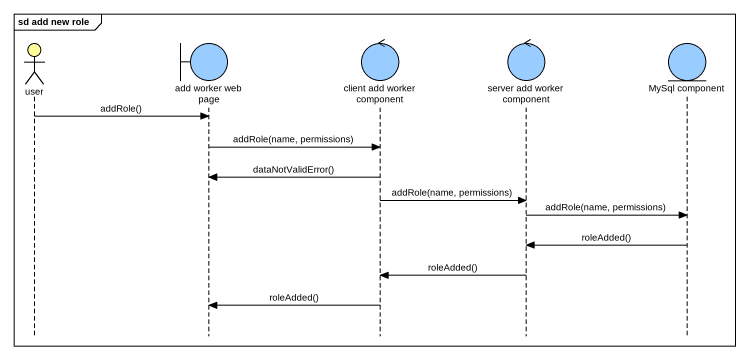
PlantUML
@startuml
mainframe sd add new role
hide footbox
actor user #FFFE99
boundary "add worker web page" as add_worker_web_page #99CCFF
control "client add worker component" as client_add_worker_component #99CCFF
control "server add worker component" as server_add_worker_component #99CCFF
entity "MySql component" as MySql_component #99CCFF

user -> add_worker_web_page : addRole()
add_worker_web_page -> client_add_worker_component : addRole(name, permissions)
client_add_worker_component -> add_worker_web_page : dataNotValidError()
client_add_worker_component -> server_add_worker_component : addRole(name, permissions)
server_add_worker_component -> MySql_component : addRole(name, permissions)
MySql_component -> server_add_worker_component : roleAdded()
server_add_worker_component -> client_add_worker_component : roleAdded()
client_add_worker_component -> add_worker_web_page : roleAdded()
@enduml
